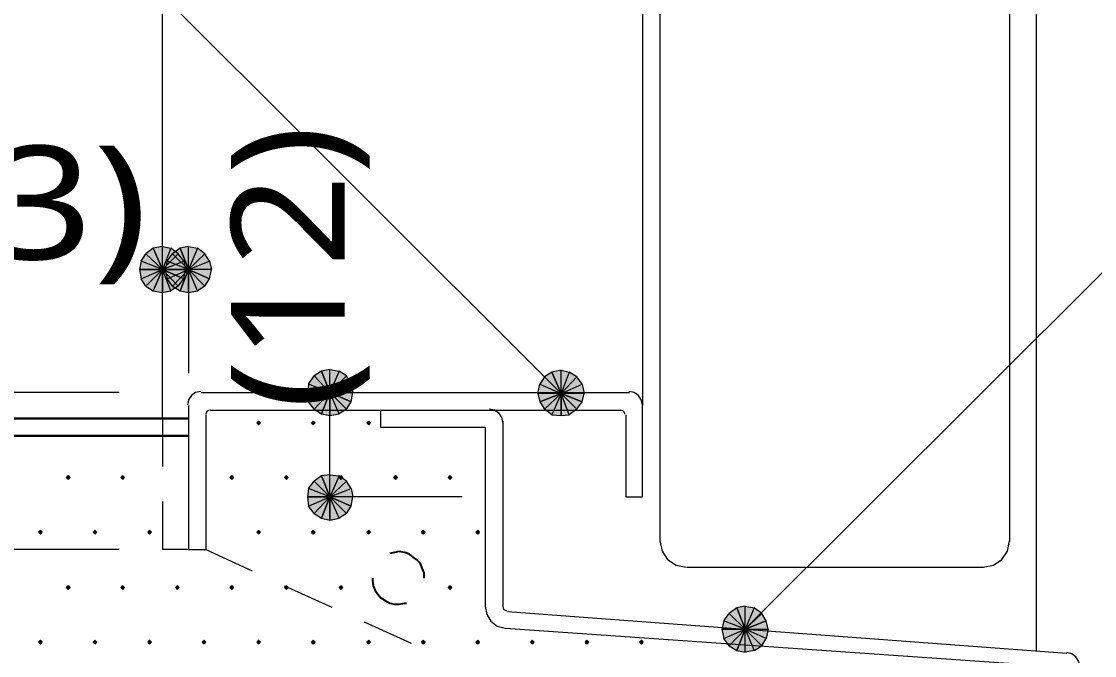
# Model space of a CAD drawing. Header units: millimetres. Extents: x 0 to 420, y 0 to 297.
# Drawn here: x 116.36 to 140.93, y 68.42 to 82.94 of the extents above; entities that cross this region are included whole.
import ezdxf
from ezdxf.enums import TextEntityAlignment as Align

# ---------------------------------------------------------------- set-up
doc = ezdxf.new("R2010")
doc.units = ezdxf.units.MM
doc.styles.add('kst32b', font='NotoSansJP-Variable.ttf')

msp = doc.modelspace()

# ---------------------------------------------------------------- hatches: boundary and pattern name
h = msp.add_hatch(color=7)
h.paths.add_polyline_path([(119.38, 77.745), (119.211, 77.618), (119.592, 77.258), (119.38, 77.745)])
h.paths.add_polyline_path([(119.211, 77.618), (119.592, 77.258), (119.105, 77.449), (119.211, 77.618)])
h.paths.add_polyline_path([(119.592, 77.258), (119.105, 77.449), (119.062, 77.258), (119.592, 77.258)])
h = msp.add_hatch(color=7)
h.paths.add_polyline_path([(119.952, 77.618), (119.782, 77.745), (119.592, 77.258), (119.952, 77.618)])
h.paths.add_polyline_path([(119.782, 77.745), (119.592, 77.258), (119.592, 77.787), (119.782, 77.745)])
h.paths.add_polyline_path([(119.592, 77.258), (119.592, 77.787), (119.38, 77.745), (119.592, 77.258)])
h = msp.add_hatch(color=7)
h.paths.add_polyline_path([(119.994, 77.745), (119.825, 77.618), (120.184, 77.258), (119.994, 77.745)])
h.paths.add_polyline_path([(119.825, 77.618), (120.184, 77.258), (119.698, 77.449), (119.825, 77.618)])
h.paths.add_polyline_path([(120.184, 77.258), (119.698, 77.449), (119.655, 77.258), (120.184, 77.258)])
h = msp.add_hatch(color=7)
h.paths.add_polyline_path([(120.565, 77.618), (120.396, 77.745), (120.184, 77.258), (120.565, 77.618)])
h.paths.add_polyline_path([(120.396, 77.745), (120.184, 77.258), (120.184, 77.787), (120.396, 77.745)])
h.paths.add_polyline_path([(120.184, 77.258), (120.184, 77.787), (119.994, 77.745), (120.184, 77.258)])
h = msp.add_hatch(color=7)
h.paths.add_polyline_path([(120.079, 77.047), (120.121, 77.258), (119.592, 77.258), (120.079, 77.047)])
h.paths.add_polyline_path([(120.121, 77.258), (119.592, 77.258), (120.079, 77.449), (120.121, 77.258)])
h.paths.add_polyline_path([(119.592, 77.258), (120.079, 77.449), (119.952, 77.618), (119.592, 77.258)])
h = msp.add_hatch(color=7)
h.paths.add_polyline_path([(120.671, 77.047), (120.713, 77.258), (120.184, 77.258), (120.671, 77.047)])
h.paths.add_polyline_path([(120.713, 77.258), (120.184, 77.258), (120.671, 77.449), (120.713, 77.258)])
h.paths.add_polyline_path([(120.184, 77.258), (120.671, 77.449), (120.565, 77.618), (120.184, 77.258)])
h = msp.add_hatch(color=7)
h.paths.add_polyline_path([(119.062, 77.258), (119.105, 77.047), (119.592, 77.258), (119.062, 77.258)])
h.paths.add_polyline_path([(119.105, 77.047), (119.592, 77.258), (119.211, 76.877), (119.105, 77.047)])
h.paths.add_polyline_path([(119.592, 77.258), (119.211, 76.877), (119.38, 76.771), (119.592, 77.258)])
for points in [[(119.38, 76.771), (119.592, 76.729), (119.592, 77.258), (119.38, 76.771)], [(119.994, 76.771), (120.184, 76.729), (120.184, 77.258), (119.994, 76.771)], [(128.503, 74.909), (128.334, 74.803), (128.715, 74.422), (128.503, 74.909)], [(123.232, 73.956), (123.423, 73.914), (123.423, 74.443), (123.232, 73.956)], [(121.793, 73.787), (121.772, 73.766), (121.751, 73.745), (121.772, 73.723), (121.793, 73.702), (121.814, 73.723), (121.835, 73.745), (121.814, 73.766), (121.793, 73.787)], [(123.042, 73.787), (123.021, 73.766), (123, 73.745), (123.021, 73.723), (123.042, 73.702), (123.063, 73.723), (123.084, 73.745), (123.063, 73.766), (123.042, 73.787)], [(124.312, 73.787), (124.291, 73.766), (124.27, 73.745), (124.291, 73.723), (124.312, 73.702), (124.333, 73.723), (124.354, 73.745), (124.333, 73.766), (124.312, 73.787)], [(117.433, 72.538), (117.412, 72.517), (117.39, 72.496), (117.412, 72.475), (117.433, 72.454), (117.454, 72.475), (117.475, 72.496), (117.454, 72.517), (117.433, 72.538)], [(118.682, 72.538), (118.66, 72.517), (118.639, 72.496), (118.66, 72.475), (118.682, 72.454), (118.703, 72.475), (118.724, 72.496), (118.703, 72.517), (118.682, 72.538)], [(121.179, 72.538), (121.158, 72.517), (121.137, 72.496), (121.158, 72.475), (121.179, 72.454), (121.2, 72.475), (121.221, 72.496), (121.2, 72.517), (121.179, 72.538)], [(122.428, 72.538), (122.407, 72.517), (122.386, 72.496), (122.407, 72.475), (122.428, 72.454), (122.449, 72.475), (122.47, 72.496), (122.449, 72.517), (122.428, 72.538)], [(123.677, 72.538), (123.656, 72.517), (123.635, 72.496), (123.656, 72.475), (123.677, 72.454), (123.698, 72.475), (123.719, 72.496), (123.698, 72.517), (123.677, 72.538)], [(124.926, 72.538), (124.904, 72.517), (124.883, 72.496), (124.904, 72.475), (124.926, 72.454), (124.947, 72.475), (124.968, 72.496), (124.947, 72.517), (124.926, 72.538)], [(126.175, 72.538), (126.153, 72.517), (126.132, 72.496), (126.153, 72.475), (126.175, 72.454), (126.196, 72.475), (126.217, 72.496), (126.196, 72.517), (126.175, 72.538)], [(123.232, 71.564), (123.423, 71.522), (123.423, 72.051), (123.232, 71.564)], [(116.798, 71.289), (116.777, 71.268), (116.755, 71.247), (116.777, 71.226), (116.798, 71.205), (116.819, 71.226), (116.84, 71.247), (116.819, 71.268), (116.798, 71.289)], [(118.046, 71.289), (118.025, 71.268), (118.004, 71.247), (118.025, 71.226), (118.046, 71.205), (118.068, 71.226), (118.089, 71.247), (118.068, 71.268), (118.046, 71.289)], [(119.295, 71.289), (119.274, 71.268), (119.253, 71.247), (119.274, 71.226), (119.295, 71.205), (119.317, 71.226), (119.338, 71.247), (119.317, 71.268), (119.295, 71.289)], [(121.793, 71.289), (121.772, 71.268), (121.751, 71.247), (121.772, 71.226), (121.793, 71.205), (121.814, 71.226), (121.835, 71.247), (121.814, 71.268), (121.793, 71.289)], [(123.042, 71.289), (123.021, 71.268), (123, 71.247), (123.021, 71.226), (123.042, 71.205), (123.063, 71.226), (123.084, 71.247), (123.063, 71.268), (123.042, 71.289)], [(124.312, 71.289), (124.291, 71.268), (124.27, 71.247), (124.291, 71.226), (124.312, 71.205), (124.333, 71.226), (124.354, 71.247), (124.333, 71.268), (124.312, 71.289)], [(125.561, 71.289), (125.54, 71.268), (125.518, 71.247), (125.54, 71.226), (125.561, 71.205), (125.582, 71.226), (125.603, 71.247), (125.582, 71.268), (125.561, 71.289)], [(126.81, 71.289), (126.788, 71.268), (126.767, 71.247), (126.788, 71.226), (126.81, 71.205), (126.831, 71.226), (126.852, 71.247), (126.831, 71.268), (126.81, 71.289)], [(117.433, 70.019), (117.412, 69.998), (117.39, 69.977), (117.412, 69.956), (117.433, 69.935), (117.454, 69.956), (117.475, 69.977), (117.454, 69.998), (117.433, 70.019)], [(118.682, 70.019), (118.66, 69.998), (118.639, 69.977), (118.66, 69.956), (118.682, 69.935), (118.703, 69.956), (118.724, 69.977), (118.703, 69.998), (118.682, 70.019)], [(119.93, 70.019), (119.909, 69.998), (119.888, 69.977), (119.909, 69.956), (119.93, 69.935), (119.952, 69.956), (119.973, 69.977), (119.952, 69.998), (119.93, 70.019)], [(121.179, 70.019), (121.158, 69.998), (121.137, 69.977), (121.158, 69.956), (121.179, 69.935), (121.2, 69.956), (121.221, 69.977), (121.2, 69.998), (121.179, 70.019)], [(122.428, 70.019), (122.407, 69.998), (122.386, 69.977), (122.407, 69.956), (122.428, 69.935), (122.449, 69.956), (122.47, 69.977), (122.449, 69.998), (122.428, 70.019)], [(123.677, 70.019), (123.656, 69.998), (123.635, 69.977), (123.656, 69.956), (123.677, 69.935), (123.698, 69.956), (123.719, 69.977), (123.698, 69.998), (123.677, 70.019)], [(126.175, 70.019), (126.153, 69.998), (126.132, 69.977), (126.153, 69.956), (126.175, 69.935), (126.196, 69.956), (126.217, 69.977), (126.196, 69.998), (126.175, 70.019)], [(133.413, 69.215), (133.308, 69.384), (132.927, 69.024), (133.413, 69.215)], [(116.798, 68.771), (116.777, 68.749), (116.755, 68.728), (116.777, 68.707), (116.798, 68.686), (116.819, 68.707), (116.84, 68.728), (116.819, 68.749), (116.798, 68.771)], [(118.046, 68.771), (118.025, 68.749), (118.004, 68.728), (118.025, 68.707), (118.046, 68.686), (118.068, 68.707), (118.089, 68.728), (118.068, 68.749), (118.046, 68.771)], [(119.295, 68.771), (119.274, 68.749), (119.253, 68.728), (119.274, 68.707), (119.295, 68.686), (119.317, 68.707), (119.338, 68.728), (119.317, 68.749), (119.295, 68.771)], [(120.544, 68.771), (120.523, 68.749), (120.502, 68.728), (120.523, 68.707), (120.544, 68.686), (120.565, 68.707), (120.587, 68.728), (120.565, 68.749), (120.544, 68.771)], [(121.793, 68.771), (121.772, 68.749), (121.751, 68.728), (121.772, 68.707), (121.793, 68.686), (121.814, 68.707), (121.835, 68.728), (121.814, 68.749), (121.793, 68.771)], [(123.042, 68.771), (123.021, 68.749), (123, 68.728), (123.021, 68.707), (123.042, 68.686), (123.063, 68.707), (123.084, 68.728), (123.063, 68.749), (123.042, 68.771)], [(124.312, 68.771), (124.291, 68.749), (124.27, 68.728), (124.291, 68.707), (124.312, 68.686), (124.333, 68.707), (124.354, 68.728), (124.333, 68.749), (124.312, 68.771)], [(125.561, 68.771), (125.54, 68.749), (125.518, 68.728), (125.54, 68.707), (125.561, 68.686), (125.582, 68.707), (125.603, 68.728), (125.582, 68.749), (125.561, 68.771)], [(126.81, 68.771), (126.788, 68.749), (126.767, 68.728), (126.788, 68.707), (126.81, 68.686), (126.831, 68.707), (126.852, 68.728), (126.831, 68.749), (126.81, 68.771)], [(128.058, 68.771), (128.037, 68.749), (128.016, 68.728), (128.037, 68.707), (128.058, 68.686), (128.079, 68.707), (128.101, 68.728), (128.079, 68.749), (128.058, 68.771)], [(129.307, 68.771), (129.286, 68.749), (129.265, 68.728), (129.286, 68.707), (129.307, 68.686), (129.328, 68.707), (129.35, 68.728), (129.328, 68.749), (129.307, 68.771)], [(130.556, 68.771), (130.535, 68.749), (130.514, 68.728), (130.535, 68.707), (130.556, 68.686), (130.577, 68.707), (130.598, 68.728), (130.577, 68.749), (130.556, 68.771)]]:
    msp.add_hatch(color=7).paths.add_polyline_path(points)
h = msp.add_hatch(color=7)
h.paths.add_polyline_path([(119.592, 76.729), (119.782, 76.771), (119.592, 77.258), (119.592, 76.729)])
h.paths.add_polyline_path([(119.782, 76.771), (119.592, 77.258), (119.952, 76.877), (119.782, 76.771)])
h.paths.add_polyline_path([(119.592, 77.258), (119.952, 76.877), (120.079, 77.047), (119.592, 77.258)])
h = msp.add_hatch(color=7)
h.paths.add_polyline_path([(119.655, 77.258), (119.698, 77.047), (120.184, 77.258), (119.655, 77.258)])
h.paths.add_polyline_path([(119.698, 77.047), (120.184, 77.258), (119.825, 76.877), (119.698, 77.047)])
h.paths.add_polyline_path([(120.184, 77.258), (119.825, 76.877), (119.994, 76.771), (120.184, 77.258)])
h = msp.add_hatch(color=7)
h.paths.add_polyline_path([(120.184, 76.729), (120.396, 76.771), (120.184, 77.258), (120.184, 76.729)])
h.paths.add_polyline_path([(120.396, 76.771), (120.184, 77.258), (120.565, 76.877), (120.396, 76.771)])
h.paths.add_polyline_path([(120.184, 77.258), (120.565, 76.877), (120.671, 77.047), (120.184, 77.258)])
h = msp.add_hatch(color=7)
h.paths.add_polyline_path([(123.232, 74.93), (123.063, 74.824), (123.423, 74.443), (123.232, 74.93)])
h.paths.add_polyline_path([(123.063, 74.824), (123.423, 74.443), (122.936, 74.634), (123.063, 74.824)])
h.paths.add_polyline_path([(123.423, 74.443), (122.936, 74.634), (122.915, 74.443), (123.423, 74.443)])
h = msp.add_hatch(color=7)
h.paths.add_polyline_path([(123.804, 74.824), (123.635, 74.93), (123.423, 74.443), (123.804, 74.824)])
h.paths.add_polyline_path([(123.635, 74.93), (123.423, 74.443), (123.423, 74.972), (123.635, 74.93)])
h.paths.add_polyline_path([(123.423, 74.443), (123.423, 74.972), (123.232, 74.93), (123.423, 74.443)])
h = msp.add_hatch(color=7)
h.paths.add_polyline_path([(129.074, 74.803), (128.905, 74.909), (128.715, 74.422), (129.074, 74.803)])
h.paths.add_polyline_path([(128.905, 74.909), (128.715, 74.422), (128.715, 74.951), (128.905, 74.909)])
h.paths.add_polyline_path([(128.715, 74.422), (128.715, 74.951), (128.503, 74.909), (128.715, 74.422)])
h = msp.add_hatch(color=7)
h.paths.add_polyline_path([(123.91, 74.231), (123.952, 74.443), (123.423, 74.443), (123.91, 74.231)])
h.paths.add_polyline_path([(123.952, 74.443), (123.423, 74.443), (123.91, 74.634), (123.952, 74.443)])
h.paths.add_polyline_path([(123.423, 74.443), (123.91, 74.634), (123.804, 74.824), (123.423, 74.443)])
h = msp.add_hatch(color=7)
h.paths.add_polyline_path([(128.334, 74.803), (128.228, 74.634), (128.715, 74.422), (128.334, 74.803)])
h.paths.add_polyline_path([(128.228, 74.634), (128.715, 74.422), (128.185, 74.422), (128.228, 74.634)])
h.paths.add_polyline_path([(128.715, 74.422), (128.185, 74.422), (128.228, 74.231), (128.715, 74.422)])
h = msp.add_hatch(color=7)
h.paths.add_polyline_path([(129.201, 74.231), (129.244, 74.422), (128.715, 74.422), (129.201, 74.231)])
h.paths.add_polyline_path([(129.244, 74.422), (128.715, 74.422), (129.201, 74.634), (129.244, 74.422)])
h.paths.add_polyline_path([(128.715, 74.422), (129.201, 74.634), (129.074, 74.803), (128.715, 74.422)])
h = msp.add_hatch(color=7)
h.paths.add_polyline_path([(122.915, 74.443), (122.936, 74.231), (123.423, 74.443), (122.915, 74.443)])
h.paths.add_polyline_path([(122.936, 74.231), (123.423, 74.443), (123.063, 74.062), (122.936, 74.231)])
h.paths.add_polyline_path([(123.423, 74.443), (123.063, 74.062), (123.232, 73.956), (123.423, 74.443)])
h = msp.add_hatch(color=7)
h.paths.add_polyline_path([(123.423, 73.914), (123.635, 73.956), (123.423, 74.443), (123.423, 73.914)])
h.paths.add_polyline_path([(123.635, 73.956), (123.423, 74.443), (123.804, 74.062), (123.635, 73.956)])
h.paths.add_polyline_path([(123.423, 74.443), (123.804, 74.062), (123.91, 74.231), (123.423, 74.443)])
h = msp.add_hatch(color=7)
h.paths.add_polyline_path([(128.228, 74.231), (128.334, 74.062), (128.715, 74.422), (128.228, 74.231)])
h.paths.add_polyline_path([(128.334, 74.062), (128.715, 74.422), (128.503, 73.935), (128.334, 74.062)])
h.paths.add_polyline_path([(128.715, 74.422), (128.503, 73.935), (128.715, 73.914), (128.715, 74.422)])
h = msp.add_hatch(color=7)
h.paths.add_polyline_path([(128.715, 73.914), (128.905, 73.935), (128.715, 74.422), (128.715, 73.914)])
h.paths.add_polyline_path([(128.905, 73.935), (128.715, 74.422), (129.074, 74.062), (128.905, 73.935)])
h.paths.add_polyline_path([(128.715, 74.422), (129.074, 74.062), (129.201, 74.231), (128.715, 74.422)])
h = msp.add_hatch(color=7)
h.paths.add_polyline_path([(123.232, 72.538), (123.063, 72.411), (123.423, 72.051), (123.232, 72.538)])
h.paths.add_polyline_path([(123.063, 72.411), (123.423, 72.051), (122.936, 72.242), (123.063, 72.411)])
h.paths.add_polyline_path([(123.423, 72.051), (122.936, 72.242), (122.915, 72.051), (123.423, 72.051)])
h = msp.add_hatch(color=7)
h.paths.add_polyline_path([(123.804, 72.411), (123.635, 72.538), (123.423, 72.051), (123.804, 72.411)])
h.paths.add_polyline_path([(123.635, 72.538), (123.423, 72.051), (123.423, 72.559), (123.635, 72.538)])
h.paths.add_polyline_path([(123.423, 72.051), (123.423, 72.559), (123.232, 72.538), (123.423, 72.051)])
h = msp.add_hatch(color=7)
h.paths.add_polyline_path([(123.91, 71.84), (123.952, 72.051), (123.423, 72.051), (123.91, 71.84)])
h.paths.add_polyline_path([(123.952, 72.051), (123.423, 72.051), (123.91, 72.242), (123.952, 72.051)])
h.paths.add_polyline_path([(123.423, 72.051), (123.91, 72.242), (123.804, 72.411), (123.423, 72.051)])
h = msp.add_hatch(color=7)
h.paths.add_polyline_path([(122.915, 72.051), (122.936, 71.84), (123.423, 72.051), (122.915, 72.051)])
h.paths.add_polyline_path([(122.936, 71.84), (123.423, 72.051), (123.063, 71.67), (122.936, 71.84)])
h.paths.add_polyline_path([(123.423, 72.051), (123.063, 71.67), (123.232, 71.564), (123.423, 72.051)])
h = msp.add_hatch(color=7)
h.paths.add_polyline_path([(123.423, 71.522), (123.635, 71.564), (123.423, 72.051), (123.423, 71.522)])
h.paths.add_polyline_path([(123.635, 71.564), (123.423, 72.051), (123.804, 71.67), (123.635, 71.564)])
h.paths.add_polyline_path([(123.423, 72.051), (123.804, 71.67), (123.91, 71.84), (123.423, 72.051)])
h = msp.add_hatch(color=7)
h.paths.add_polyline_path([(133.308, 69.384), (133.138, 69.511), (132.927, 69.024), (133.308, 69.384)])
h.paths.add_polyline_path([(133.138, 69.511), (132.927, 69.024), (132.927, 69.554), (133.138, 69.511)])
h.paths.add_polyline_path([(132.927, 69.024), (132.927, 69.554), (132.736, 69.511), (132.927, 69.024)])
h = msp.add_hatch(color=7)
h.paths.add_polyline_path([(132.736, 69.511), (132.567, 69.384), (132.927, 69.024), (132.736, 69.511)])
h.paths.add_polyline_path([(132.567, 69.384), (132.927, 69.024), (132.44, 69.215), (132.567, 69.384)])
h.paths.add_polyline_path([(132.927, 69.024), (132.44, 69.215), (132.397, 69.024), (132.927, 69.024)])
h = msp.add_hatch(color=7)
h.paths.add_polyline_path([(133.308, 68.644), (133.413, 68.813), (132.927, 69.024), (133.308, 68.644)])
h.paths.add_polyline_path([(133.413, 68.813), (132.927, 69.024), (133.456, 69.024), (133.413, 68.813)])
h.paths.add_polyline_path([(132.927, 69.024), (133.456, 69.024), (133.413, 69.215), (132.927, 69.024)])
h = msp.add_hatch(color=7)
h.paths.add_polyline_path([(132.397, 69.024), (132.44, 68.813), (132.927, 69.024), (132.397, 69.024)])
h.paths.add_polyline_path([(132.44, 68.813), (132.927, 69.024), (132.567, 68.644), (132.44, 68.813)])
h.paths.add_polyline_path([(132.927, 69.024), (132.567, 68.644), (132.736, 68.538), (132.927, 69.024)])
h = msp.add_hatch(color=7)
h.paths.add_polyline_path([(132.736, 68.538), (132.927, 68.495), (132.927, 69.024), (132.736, 68.538)])
h.paths.add_polyline_path([(132.927, 68.495), (132.927, 69.024), (133.138, 68.538), (132.927, 68.495)])
h.paths.add_polyline_path([(132.927, 69.024), (133.138, 68.538), (133.308, 68.644), (132.927, 69.024)])

# ---------------------------------------------------------------- linework, layer by layer
at = {"lineweight": 13}
for points in [[(119.592, 73.85), (119.592, 99.441)], [(130.577, 99.441), (130.577, 74.147)], [(130.979, 99.441), (130.979, 71.035)], [(138.98, 99.441), (138.98, 71.035)], [(139.594, 99.441), (139.594, 68.516)], [(128.715, 74.422), (118.893, 84.243)], [(132.969, 69.067), (143.87, 79.946)], [(120.184, 77.258), (119.592, 77.258)], [(120.184, 77.258), (120.184, 74.888)], [(118.597, 74.443), (104.563, 74.443)], [(120.47, 74.464), (120.351, 74.44), (120.253, 74.374), (120.187, 74.277), (120.163, 74.157)], [(120.481, 74.443), (130.281, 74.443)], [(123.423, 72.051), (123.423, 74.443)], [(130.577, 74.157), (130.553, 74.277), (130.487, 74.374), (130.39, 74.44), (130.27, 74.464)], [(120.184, 74.147), (120.184, 70.845)], [(120.682, 74.041), (120.645, 74.034), (120.614, 74.013), (120.594, 73.983), (120.587, 73.946)], [(120.692, 74.041), (130.09, 74.041)], [(124.587, 73.639), (124.587, 74.041)], [(127.381, 73.755), (127.357, 73.875), (127.291, 73.972), (127.194, 74.038), (127.074, 74.062)], [(130.175, 73.946), (130.168, 73.983), (130.147, 74.013), (130.117, 74.034), (130.08, 74.041)], [(130.577, 72.051), (130.577, 74.147)], [(119.592, 73.85), (119.592, 72.75)], [(120.587, 73.935), (120.587, 70.845)], [(127.381, 73.787), (127.381, 69.532)], [(130.196, 73.935), (130.196, 72.051)], [(126.979, 73.639), (124.587, 73.639)], [(126.979, 73.639), (126.979, 69.532)], [(126.45, 72.051), (123.423, 72.051)], [(130.196, 72.051), (130.577, 72.051)], [(119.592, 71.946), (119.592, 70.845)], [(130.979, 71.046), (131.027, 70.811), (131.156, 70.619), (131.348, 70.49), (131.583, 70.443)], [(138.377, 70.443), (138.612, 70.49), (138.804, 70.619), (138.933, 70.811), (138.98, 71.046)], [(118.597, 70.845), (104.563, 70.845)], [(120.184, 70.845), (119.592, 70.845)], [(120.184, 70.845), (120.587, 70.845)], [(120.587, 70.845), (121.645, 70.358)], [(131.593, 70.443), (138.388, 70.443)], [(122.386, 70.019), (123.465, 69.532)], [(126.979, 69.543), (127.014, 69.359), (127.111, 69.206), (127.256, 69.097), (127.437, 69.047)], [(127.381, 69.543), (127.388, 69.508), (127.406, 69.478), (127.434, 69.458), (127.469, 69.448)], [(127.487, 69.427), (140.293, 68.474)], [(124.206, 69.194), (125.286, 68.707)], [(127.445, 69.046), (140.271, 68.157)], [(140.589, 68.167), (140.566, 68.288), (140.503, 68.389), (140.408, 68.46), (140.29, 68.494)]]:
    msp.add_lwpolyline(points, dxfattribs=at)
at = {"lineweight": 0}
for points in [[(119.38, 77.745), (119.211, 77.618), (119.592, 77.258)], [(119.592, 77.258), (119.592, 77.787), (119.38, 77.745)], [(119.782, 77.745), (119.592, 77.258), (119.592, 77.787)], [(119.952, 77.618), (119.782, 77.745), (119.592, 77.258)], [(119.994, 77.745), (119.825, 77.618), (120.184, 77.258)], [(120.184, 77.258), (120.184, 77.787), (119.994, 77.745)], [(120.396, 77.745), (120.184, 77.258), (120.184, 77.787)], [(120.565, 77.618), (120.396, 77.745), (120.184, 77.258)], [(119.592, 77.258), (119.105, 77.449), (119.062, 77.258)], [(119.211, 77.618), (119.592, 77.258), (119.105, 77.449)], [(119.592, 77.258), (120.079, 77.449), (119.952, 77.618)], [(120.121, 77.258), (119.592, 77.258), (120.079, 77.449)], [(120.184, 77.258), (119.698, 77.449), (119.655, 77.258)], [(119.825, 77.618), (120.184, 77.258), (119.698, 77.449)], [(120.184, 77.258), (120.671, 77.449), (120.565, 77.618)], [(120.713, 77.258), (120.184, 77.258), (120.671, 77.449)], [(119.062, 77.258), (119.105, 77.047), (119.592, 77.258)], [(119.105, 77.047), (119.592, 77.258), (119.211, 76.877)], [(119.592, 77.258), (119.211, 76.877), (119.38, 76.771)], [(119.38, 76.771), (119.592, 76.729), (119.592, 77.258)], [(119.592, 76.729), (119.782, 76.771), (119.592, 77.258)], [(119.782, 76.771), (119.592, 77.258), (119.952, 76.877)], [(119.592, 77.258), (119.952, 76.877), (120.079, 77.047)], [(120.079, 77.047), (120.121, 77.258), (119.592, 77.258)], [(119.655, 77.258), (119.698, 77.047), (120.184, 77.258)], [(119.698, 77.047), (120.184, 77.258), (119.825, 76.877)], [(120.184, 77.258), (119.825, 76.877), (119.994, 76.771)], [(119.994, 76.771), (120.184, 76.729), (120.184, 77.258)], [(120.184, 76.729), (120.396, 76.771), (120.184, 77.258)], [(120.396, 76.771), (120.184, 77.258), (120.565, 76.877)], [(120.184, 77.258), (120.565, 76.877), (120.671, 77.047)], [(120.671, 77.047), (120.713, 77.258), (120.184, 77.258)], [(123.232, 74.93), (123.063, 74.824), (123.423, 74.443)], [(123.423, 74.443), (123.423, 74.972), (123.232, 74.93)], [(123.635, 74.93), (123.423, 74.443), (123.423, 74.972)], [(123.804, 74.824), (123.635, 74.93), (123.423, 74.443)], [(128.715, 74.422), (128.715, 74.951), (128.503, 74.909)], [(128.905, 74.909), (128.715, 74.422), (128.715, 74.951)], [(123.063, 74.824), (123.423, 74.443), (122.936, 74.634)], [(123.423, 74.443), (123.91, 74.634), (123.804, 74.824)], [(128.334, 74.803), (128.228, 74.634), (128.715, 74.422)], [(128.503, 74.909), (128.334, 74.803), (128.715, 74.422)], [(129.074, 74.803), (128.905, 74.909), (128.715, 74.422)], [(128.715, 74.422), (129.201, 74.634), (129.074, 74.803)], [(123.423, 74.443), (122.936, 74.634), (122.915, 74.443)], [(122.915, 74.443), (122.936, 74.231), (123.423, 74.443)], [(122.936, 74.231), (123.423, 74.443), (123.063, 74.062)], [(123.423, 74.443), (123.063, 74.062), (123.232, 73.956)], [(123.232, 73.956), (123.423, 73.914), (123.423, 74.443)], [(123.952, 74.443), (123.423, 74.443), (123.91, 74.634)], [(123.423, 73.914), (123.635, 73.956), (123.423, 74.443)], [(123.635, 73.956), (123.423, 74.443), (123.804, 74.062)], [(123.423, 74.443), (123.804, 74.062), (123.91, 74.231)], [(123.91, 74.231), (123.952, 74.443), (123.423, 74.443)], [(128.228, 74.634), (128.715, 74.422), (128.185, 74.422)], [(129.244, 74.422), (128.715, 74.422), (129.201, 74.634)], [(128.715, 74.422), (128.185, 74.422), (128.228, 74.231)], [(128.228, 74.231), (128.334, 74.062), (128.715, 74.422)], [(128.334, 74.062), (128.715, 74.422), (128.503, 73.935)], [(128.715, 74.422), (128.503, 73.935), (128.715, 73.914)], [(128.715, 73.914), (128.905, 73.935), (128.715, 74.422)], [(128.905, 73.935), (128.715, 74.422), (129.074, 74.062)], [(128.715, 74.422), (129.074, 74.062), (129.201, 74.231)], [(129.201, 74.231), (129.244, 74.422), (128.715, 74.422)], [(121.793, 73.787), (121.772, 73.766), (121.751, 73.745), (121.772, 73.723), (121.793, 73.702), (121.814, 73.723), (121.835, 73.745), (121.814, 73.766)], [(123.042, 73.787), (123.021, 73.766), (123, 73.745), (123.021, 73.723), (123.042, 73.702), (123.063, 73.723), (123.084, 73.745), (123.063, 73.766)], [(124.312, 73.787), (124.291, 73.766), (124.27, 73.745), (124.291, 73.723), (124.312, 73.702), (124.333, 73.723), (124.354, 73.745), (124.333, 73.766)], [(117.433, 72.538), (117.412, 72.517), (117.39, 72.496), (117.412, 72.475), (117.433, 72.454), (117.454, 72.475), (117.475, 72.496), (117.454, 72.517)], [(118.682, 72.538), (118.66, 72.517), (118.639, 72.496), (118.66, 72.475), (118.682, 72.454), (118.703, 72.475), (118.724, 72.496), (118.703, 72.517)], [(121.179, 72.538), (121.158, 72.517), (121.137, 72.496), (121.158, 72.475), (121.179, 72.454), (121.2, 72.475), (121.221, 72.496), (121.2, 72.517)], [(122.428, 72.538), (122.407, 72.517), (122.386, 72.496), (122.407, 72.475), (122.428, 72.454), (122.449, 72.475), (122.47, 72.496), (122.449, 72.517)], [(123.232, 72.538), (123.063, 72.411), (123.423, 72.051)], [(123.423, 72.051), (123.423, 72.559), (123.232, 72.538)], [(123.635, 72.538), (123.423, 72.051), (123.423, 72.559)], [(123.804, 72.411), (123.635, 72.538), (123.423, 72.051)], [(123.677, 72.538), (123.656, 72.517), (123.635, 72.496), (123.656, 72.475), (123.677, 72.454), (123.698, 72.475), (123.719, 72.496), (123.698, 72.517)], [(124.926, 72.538), (124.904, 72.517), (124.883, 72.496), (124.904, 72.475), (124.926, 72.454), (124.947, 72.475), (124.968, 72.496), (124.947, 72.517)], [(126.175, 72.538), (126.153, 72.517), (126.132, 72.496), (126.153, 72.475), (126.175, 72.454), (126.196, 72.475), (126.217, 72.496), (126.196, 72.517)], [(123.423, 72.051), (122.936, 72.242), (122.915, 72.051)], [(123.063, 72.411), (123.423, 72.051), (122.936, 72.242)], [(123.423, 72.051), (123.91, 72.242), (123.804, 72.411)], [(123.952, 72.051), (123.423, 72.051), (123.91, 72.242)], [(122.915, 72.051), (122.936, 71.84), (123.423, 72.051)], [(122.936, 71.84), (123.423, 72.051), (123.063, 71.67)], [(123.423, 72.051), (123.063, 71.67), (123.232, 71.564)], [(123.232, 71.564), (123.423, 71.522), (123.423, 72.051)], [(123.423, 71.522), (123.635, 71.564), (123.423, 72.051)], [(123.635, 71.564), (123.423, 72.051), (123.804, 71.67)], [(123.423, 72.051), (123.804, 71.67), (123.91, 71.84)], [(123.91, 71.84), (123.952, 72.051), (123.423, 72.051)], [(116.798, 71.289), (116.777, 71.268), (116.755, 71.247), (116.777, 71.226), (116.798, 71.205), (116.819, 71.226), (116.84, 71.247), (116.819, 71.268)], [(118.046, 71.289), (118.025, 71.268), (118.004, 71.247), (118.025, 71.226), (118.046, 71.205), (118.068, 71.226), (118.089, 71.247), (118.068, 71.268)], [(119.295, 71.289), (119.274, 71.268), (119.253, 71.247), (119.274, 71.226), (119.295, 71.205), (119.317, 71.226), (119.338, 71.247), (119.317, 71.268)], [(121.793, 71.289), (121.772, 71.268), (121.751, 71.247), (121.772, 71.226), (121.793, 71.205), (121.814, 71.226), (121.835, 71.247), (121.814, 71.268)], [(123.042, 71.289), (123.021, 71.268), (123, 71.247), (123.021, 71.226), (123.042, 71.205), (123.063, 71.226), (123.084, 71.247), (123.063, 71.268)], [(124.312, 71.289), (124.291, 71.268), (124.27, 71.247), (124.291, 71.226), (124.312, 71.205), (124.333, 71.226), (124.354, 71.247), (124.333, 71.268)], [(125.561, 71.289), (125.54, 71.268), (125.518, 71.247), (125.54, 71.226), (125.561, 71.205), (125.582, 71.226), (125.603, 71.247), (125.582, 71.268)], [(126.81, 71.289), (126.788, 71.268), (126.767, 71.247), (126.788, 71.226), (126.81, 71.205), (126.831, 71.226), (126.852, 71.247), (126.831, 71.268)], [(117.433, 70.019), (117.412, 69.998), (117.39, 69.977), (117.412, 69.956), (117.433, 69.935), (117.454, 69.956), (117.475, 69.977), (117.454, 69.998)], [(118.682, 70.019), (118.66, 69.998), (118.639, 69.977), (118.66, 69.956), (118.682, 69.935), (118.703, 69.956), (118.724, 69.977), (118.703, 69.998)], [(119.93, 70.019), (119.909, 69.998), (119.888, 69.977), (119.909, 69.956), (119.93, 69.935), (119.952, 69.956), (119.973, 69.977), (119.952, 69.998)], [(121.179, 70.019), (121.158, 69.998), (121.137, 69.977), (121.158, 69.956), (121.179, 69.935), (121.2, 69.956), (121.221, 69.977), (121.2, 69.998)], [(122.428, 70.019), (122.407, 69.998), (122.386, 69.977), (122.407, 69.956), (122.428, 69.935), (122.449, 69.956), (122.47, 69.977), (122.449, 69.998)], [(123.677, 70.019), (123.656, 69.998), (123.635, 69.977), (123.656, 69.956), (123.677, 69.935), (123.698, 69.956), (123.719, 69.977), (123.698, 69.998)], [(126.175, 70.019), (126.153, 69.998), (126.132, 69.977), (126.153, 69.956), (126.175, 69.935), (126.196, 69.956), (126.217, 69.977), (126.196, 69.998)], [(132.927, 69.024), (132.927, 69.554), (132.736, 69.511)], [(133.138, 69.511), (132.927, 69.024), (132.927, 69.554)], [(132.567, 69.384), (132.927, 69.024), (132.44, 69.215)], [(132.736, 69.511), (132.567, 69.384), (132.927, 69.024)], [(133.308, 69.384), (133.138, 69.511), (132.927, 69.024)], [(133.413, 69.215), (133.308, 69.384), (132.927, 69.024)], [(132.927, 69.024), (132.44, 69.215), (132.397, 69.024)], [(132.927, 69.024), (133.456, 69.024), (133.413, 69.215)], [(132.397, 69.024), (132.44, 68.813), (132.927, 69.024)], [(132.44, 68.813), (132.927, 69.024), (132.567, 68.644)], [(132.927, 69.024), (132.567, 68.644), (132.736, 68.538)], [(132.736, 68.538), (132.927, 68.495), (132.927, 69.024)], [(132.927, 68.495), (132.927, 69.024), (133.138, 68.538)], [(132.927, 69.024), (133.138, 68.538), (133.308, 68.644)], [(133.308, 68.644), (133.413, 68.813), (132.927, 69.024)], [(133.413, 68.813), (132.927, 69.024), (133.456, 69.024)], [(116.798, 68.771), (116.777, 68.749), (116.755, 68.728), (116.777, 68.707), (116.798, 68.686), (116.819, 68.707), (116.84, 68.728), (116.819, 68.749)], [(118.046, 68.771), (118.025, 68.749), (118.004, 68.728), (118.025, 68.707), (118.046, 68.686), (118.068, 68.707), (118.089, 68.728), (118.068, 68.749)], [(119.295, 68.771), (119.274, 68.749), (119.253, 68.728), (119.274, 68.707), (119.295, 68.686), (119.317, 68.707), (119.338, 68.728), (119.317, 68.749)], [(120.544, 68.771), (120.523, 68.749), (120.502, 68.728), (120.523, 68.707), (120.544, 68.686), (120.565, 68.707), (120.587, 68.728), (120.565, 68.749)], [(121.793, 68.771), (121.772, 68.749), (121.751, 68.728), (121.772, 68.707), (121.793, 68.686), (121.814, 68.707), (121.835, 68.728), (121.814, 68.749)], [(123.042, 68.771), (123.021, 68.749), (123, 68.728), (123.021, 68.707), (123.042, 68.686), (123.063, 68.707), (123.084, 68.728), (123.063, 68.749)], [(124.312, 68.771), (124.291, 68.749), (124.27, 68.728), (124.291, 68.707), (124.312, 68.686), (124.333, 68.707), (124.354, 68.728), (124.333, 68.749)], [(125.561, 68.771), (125.54, 68.749), (125.518, 68.728), (125.54, 68.707), (125.561, 68.686), (125.582, 68.707), (125.603, 68.728), (125.582, 68.749)], [(126.81, 68.771), (126.788, 68.749), (126.767, 68.728), (126.788, 68.707), (126.81, 68.686), (126.831, 68.707), (126.852, 68.728), (126.831, 68.749)], [(128.058, 68.771), (128.037, 68.749), (128.016, 68.728), (128.037, 68.707), (128.058, 68.686), (128.079, 68.707), (128.101, 68.728), (128.079, 68.749)], [(129.307, 68.771), (129.286, 68.749), (129.265, 68.728), (129.286, 68.707), (129.307, 68.686), (129.328, 68.707), (129.35, 68.728), (129.328, 68.749)], [(130.556, 68.771), (130.535, 68.749), (130.514, 68.728), (130.535, 68.707), (130.556, 68.686), (130.577, 68.707), (130.598, 68.728), (130.577, 68.749)]]:
    msp.add_lwpolyline(points, close=True, dxfattribs=at)
at = {"lineweight": 30}
for points in [[(97.197, 73.85), (120.184, 73.85)], [(97.197, 73.448), (120.184, 73.448)]]:
    msp.add_lwpolyline(points, dxfattribs=at)
at = {"lineweight": 25}
for points in [[(125.582, 70.189), (125.582, 70.316), (125.54, 70.421), (125.497, 70.527), (125.412, 70.612), (125.328, 70.675), (125.243, 70.739), (125.137, 70.781), (125.01, 70.803), (124.904, 70.781), (124.799, 70.76)], [(124.396, 70.189), (124.396, 70.146), (124.418, 70.019), (124.46, 69.913), (124.524, 69.829), (124.587, 69.744), (124.693, 69.681), (124.799, 69.617), (124.904, 69.596), (125.01, 69.596), (125.137, 69.617), (125.18, 69.617)]]:
    msp.add_lwpolyline(points, dxfattribs=at)

# ---------------------------------------------------------------- texts
at = {"style": 'kst32b'}
for s, p, p2 in [('(12)', (123.762, 74.062), (123.762, 80.559)), ('(3)', (114.385, 77.491), (119.258, 77.491))]:
    msp.add_text(s, height=2.5989, dxfattribs=at).set_placement(p, p2, align=Align.FIT)

doc.saveas('drawing.dxf')
